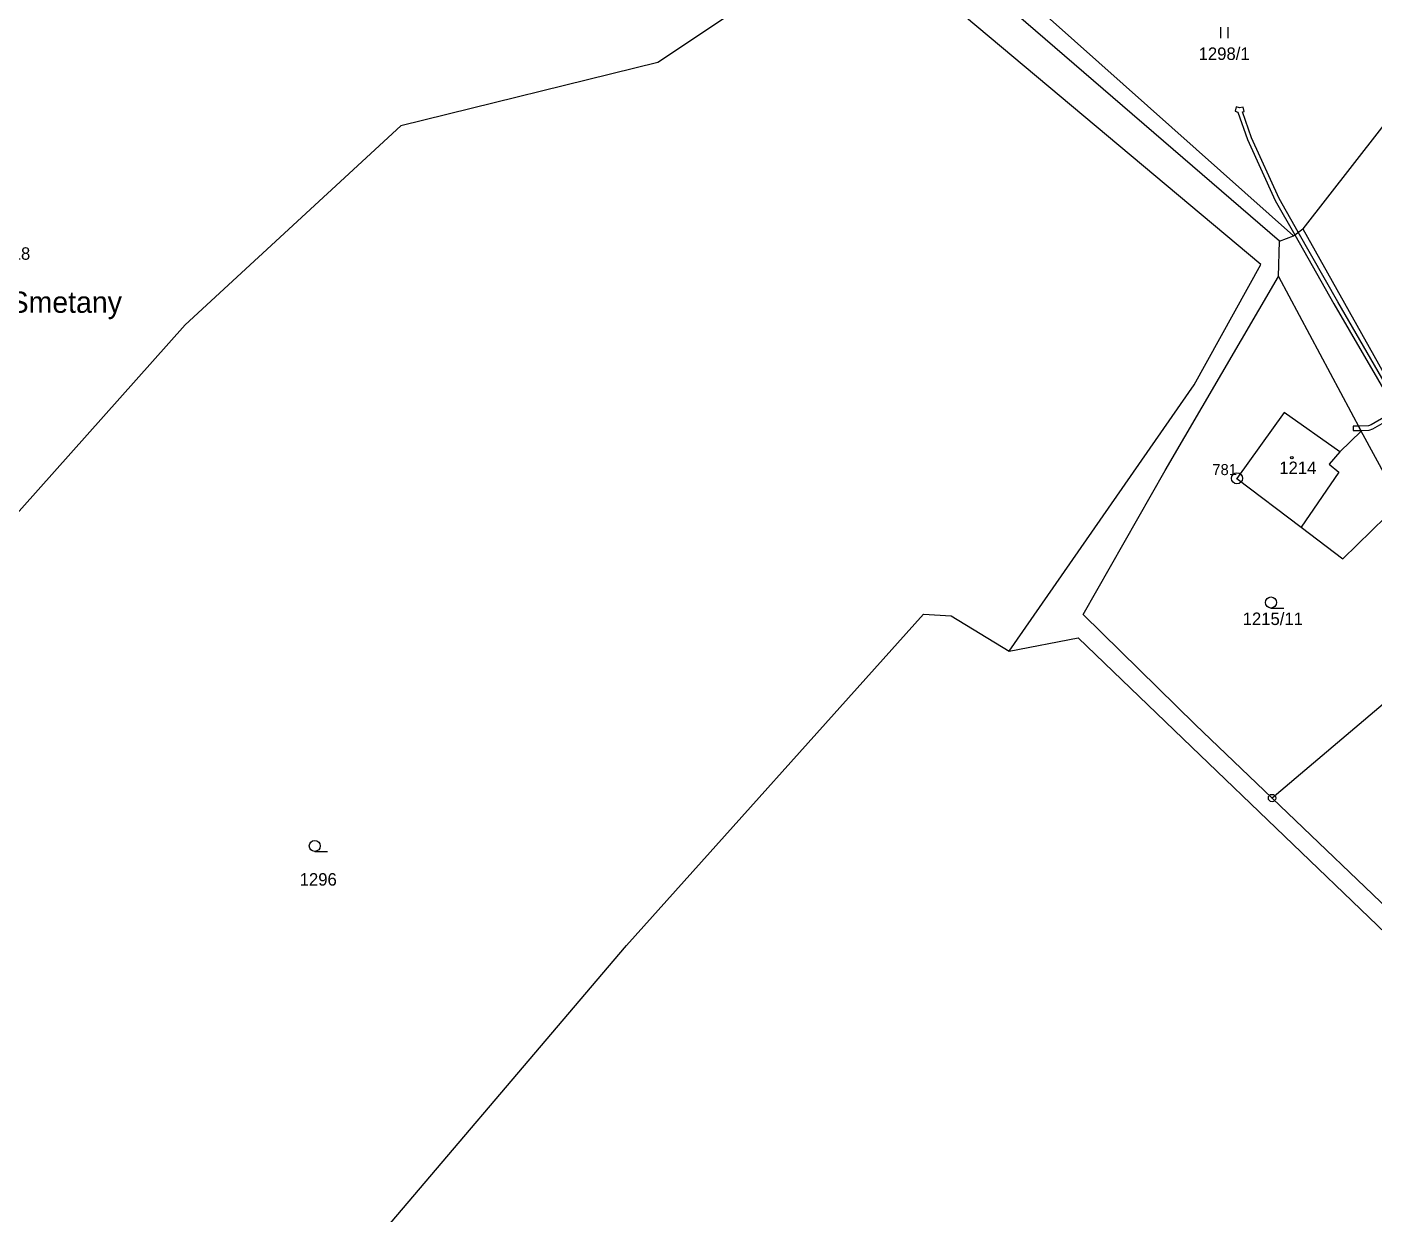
# Model space of a CAD drawing. Extents: x -784124 to -780570, y -980818 to -976926.
# Drawn here: x -781938.7 to -781755.2, y -979232.7 to -979070.9 of the extents above; entities that cross this region are included whole.
import ezdxf
from ezdxf.enums import TextEntityAlignment as Align

# ---------------------------------------------------------------- set-up
doc = ezdxf.new("R2010")
doc.units = 0
doc.header["$LTSCALE"] = 3.138375
doc.header["$MEASUREMENT"] = 0
doc.linetypes.add('0_051C', pattern=[0])
for name, color, linetype in [('1', 7, 'CONTINUOUS'), ('101', 1, 'CONTINUOUS'), ('1010', 1, 'CONTINUOUS'), ('1016', 1, 'CONTINUOUS'), ('105', 1, 'CONTINUOUS'), ('18', 1, 'CONTINUOUS'), ('21800', 1, 'CONTINUOUS'), ('21900', 1, 'CONTINUOUS'), ('23700', 1, 'CONTINUOUS'), ('304', 1, 'CONTINUOUS'), ('306', 1, 'CONTINUOUS'), ('404', 1, 'CONTINUOUS')]:
    doc.layers.add(name, color=color, linetype=linetype)

# ---------------------------------------------------------------- blocks, each defined once
blk = doc.blocks.new('4_02$0')
at = {"layer": '404', "color": 255, "linetype": 'Continuous'}
blk.add_circle((-0.01, 0), 0.175, dxfattribs=at)
blk = doc.blocks.new('3_06$4')
at = {"layer": '306', "color": 255, "linetype": 'Continuous'}
for p, q in [((-0.51, 0), (-0.51, 1.5)), ((0.49, 0), (0.49, 1.5))]:
    blk.add_line(p, q, dxfattribs=at)
blk = doc.blocks.new('3_04$3')
at = {"layer": '304', "color": 255, "linetype": 'Continuous'}
blk.add_line((0.01, 0), (1.76, 0), dxfattribs=at)
blk.add_circle((0.01, 0.75), 0.75, dxfattribs=at)
blk = doc.blocks.new('$14')
at = {"layer": '1', "color": 254, "linetype": 'Continuous'}
for points in [[(-110.955, 27.015), (-118.965, 40.835), (-124.345, 50.285), (-126.965, 54.895), (-130.715, 63.145), (-131.955, 66.705), (-131.725, 66.755), (-131.845, 67.335), (-132.345, 67.235), (-132.805, 67.365), (-132.965, 66.785), (-132.585, 66.675), (-131.275, 62.925), (-127.505, 54.615), (-124.825, 49.925), (-119.485, 40.535), (-111.475, 26.715)], [(-111.045, 25.985), (-114.435, 24.035), (-114.785, 23.915), (-116.145, 23.885), (-115.825, 23.295), (-114.685, 23.315), (-114.175, 23.495), (-110.695, 25.495)]]:
    blk.add_lwpolyline(points, dxfattribs=at)
blk = doc.blocks.new('1_01$18')
at = {"layer": '101', "color": 3, "linetype": 'Continuous'}
for radius in [0.75, 0.03]:
    blk.add_circle((0, 0), radius, dxfattribs=at)
blk = doc.blocks.new('1_05$19')
at = {"layer": '105', "color": 3, "linetype": 'Continuous'}
for radius in [0.5, 0.0303]:
    blk.add_circle((0, 0), radius, dxfattribs=at)

msp = doc.modelspace()

# ---------------------------------------------------------------- linework, layer by layer
at = {"layer": '21800', "color": 255, "linetype": 'Continuous'}
for p, q in [((-781819.47, -979051.87), (-781766.12, -979099.36)), ((-781759.84, -979128.81), (-781761.25, -979130.45)), ((-781759.95, -979131.56), (-781765.07, -979139.06)), ((-781761.25, -979130.45), (-781759.95, -979131.56))]:
    msp.add_line(p, q, dxfattribs=at)
at = {"layer": '21900', "color": 3, "linetype": 'Continuous'}
for p, q in [((-781768.02, -979100.09), (-781822.6, -979053.04)), ((-781748.83, -979077.8), (-781764.84, -979098.4)), ((-781764.84, -979098.4), (-781751.17, -979122.79)), ((-781768.18, -979104.91), (-781768.02, -979100.09)), ((-781768.18, -979104.91), (-781756.9, -979125.98)), ((-781751.59, -979135.72), (-781756.9, -979125.98)), ((-781769.06, -979175.96), (-781779.51, -979165.96)), ((-781769.06, -979175.96), (-781743.01, -979200.9))]:
    msp.add_line(p, q, dxfattribs=at)
for points in [[(-781825.29, -979057.37), (-781852.74, -979075.72), (-781887.79, -979084.37), (-781917.16, -979111.47), (-781963.6, -979163.52), (-781977.14, -979204.98), (-781983.11, -979206.22)], [(-781804.89, -979155.97), (-781779.68, -979119.66), (-781770.59, -979103.27), (-781825.29, -979057.37)], [(-781768.02, -979100.09), (-781766.12, -979099.36), (-781764.84, -979098.4)], [(-781779.51, -979165.96), (-781794.79, -979150.97), (-781783.64, -979131.35), (-781768.18, -979104.91)], [(-781756.9, -979125.98), (-781759.84, -979128.81), (-781767.42, -979123.41), (-781773.84, -979132.41), (-781765.07, -979139.06), (-781759.41, -979143.35), (-781751.59, -979135.72)], [(-781913.22, -979279.94), (-781907.97, -979283.87), (-781884.15, -979253.41), (-781896.96, -979243.01), (-781857.02, -979196.05), (-781816.54, -979150.93), (-781812.79, -979151.16), (-781804.89, -979155.97)], [(-781741.84, -979153.24), (-781743.05, -979154.04), (-781746.73, -979156.19), (-781753.34, -979162.66), (-781769.06, -979175.96)], [(-781804.89, -979155.97), (-781795.47, -979154.15), (-781780.01, -979168.98), (-781742, -979205.49)]]:
    msp.add_lwpolyline(points, dxfattribs=at)
at = {"layer": '23700', "color": 255, "linetype": '0_051C'}
msp.add_lwpolyline([(-781758.02, -979125.29), (-781758, -979125.89), (-781756.96, -979125.87), (-781757.28, -979125.28), (-781758.02, -979125.29)], close=True, dxfattribs=at)

# ---------------------------------------------------------------- block references
at = {"layer": '101', "color": 0, "linetype": 'ByBlock'}
msp.add_blockref('1_01$18', (-781773.84, -979132.41), dxfattribs=at)
at = {"layer": '105', "color": 0, "linetype": 'ByBlock', "rotation": 306}
msp.add_blockref('1_05$19', (-781769.06, -979175.96), dxfattribs=at)
at = {"layer": '23700', "color": 0, "linetype": 'ByBlock'}
msp.add_blockref('$14', (-781641.135, -979149.165), dxfattribs=at)
at = {"layer": '304', "color": 0, "linetype": 'ByBlock'}
for p in [(-781769.21, -979150.07), (-781899.51, -979183.24)]:
    msp.add_blockref('3_04$3', p, dxfattribs=at)
at = {"layer": '306', "color": 0, "linetype": 'ByBlock'}
msp.add_blockref('3_06$4', (-781775.52, -979072.44), dxfattribs=at)
at = {"layer": '404', "color": 0, "linetype": 'ByBlock'}
msp.add_blockref('4_02$0', (-781766.34, -979129.59), dxfattribs=at)

# ---------------------------------------------------------------- texts
at = {"layer": '1010', "color": 255, "linetype": 'Continuous'}
msp.add_text('sady B. Smetany', height=2.9, dxfattribs=at).set_placement((-781940.44, -979110.72), align=Align.BOTTOM_CENTER)
at = {"layer": '1016', "color": 174, "linetype": 'Continuous'}
msp.add_text('781', height=1.5, dxfattribs=at).set_placement((-781773.84, -979132.41), align=Align.BOTTOM_RIGHT)
at = {"layer": '18', "color": 255, "linetype": 'Continuous'}
for s, p in [('1298/1', (-781779.06, -979075.9)), ('1418', (-781943.33, -979103.13)), ('1214', (-781768.07, -979132.33)), ('1296', (-781901.56, -979188.41))]:
    msp.add_text(s, height=1.7, dxfattribs=at).set_placement(p, align=Align.BOTTOM_LEFT)
msp.add_text('1215/11', height=1.7, dxfattribs=at).set_placement((-781768.95, -979152.9), align=Align.BOTTOM_CENTER)

doc.saveas('drawing.dxf')
